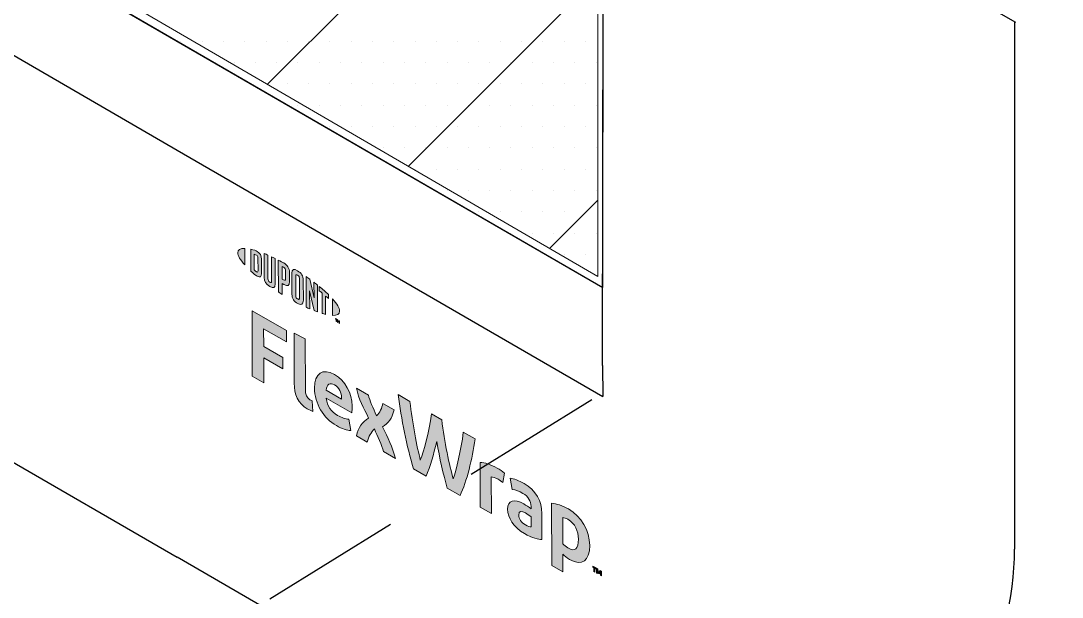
# Model space of a CAD drawing. Extents: x -1392 to 5791, y -3809 to 1722.
# Drawn here: x 951.3 to 1017.3, y 1104.2 to 1140.7 of the extents above; entities that cross this region are included whole.
import ezdxf

# ---------------------------------------------------------------- set-up
doc = ezdxf.new("R2010")
doc.units = 0
doc.header["$MEASUREMENT"] = 0
doc.linetypes.add('AI-Linetype-29', pattern=[15, 9, -6])
for name, color, linetype, lineweight in [('.ATI-HATCH', 7, 'Continuous', 0), ('G-ANNO-TTLB', 7, 'Continuous', 0), ('Layer 12', 7, 'Continuous', 0), ('TYVEK', 7, 'Continuous', 0)]:
    doc.layers.add(name, color=color, linetype=linetype, lineweight=lineweight)

# ---------------------------------------------------------------- blocks, each defined once
blk = doc.blocks.new('Block_88')
at = {"layer": '.ATI-HATCH'}
blk.add_open_spline([(917.26, 1164.814), (917.26, 1164.814), (988.202, 1123.775), (988.202, 1123.775), (988.202, 1123.775), (988.231, 1143.446), (988.231, 1143.446), (988.231, 1143.446), (951.293, 1164.814), (951.293, 1164.814), (951.293, 1164.814), (917.26, 1164.814), (917.26, 1164.814)], degree=3, knots=[0, 0, 0, 0, 1, 1, 1, 2, 2, 2, 3, 3, 3, 4, 4, 4, 4], dxfattribs=at)
at = {"layer": '.ATI-HATCH', "color": 8, "lineweight": 0, "true_color": 0x808080}
for points in [[(961.455, 1139.365), (961.455, 1139.365), (961.455, 1139.365), (961.455, 1139.365)], [(962.805, 1139.365), (962.805, 1139.365), (962.805, 1139.365), (962.805, 1139.365)], [(964.155, 1139.365), (964.155, 1139.365), (964.155, 1139.365), (964.155, 1139.365)], [(965.505, 1139.365), (965.505, 1139.365), (965.505, 1139.365), (965.505, 1139.365)], [(966.855, 1139.365), (966.855, 1139.365), (966.855, 1139.365), (966.855, 1139.365)], [(968.205, 1139.365), (968.205, 1139.365), (968.205, 1139.365), (968.205, 1139.365)], [(969.555, 1139.365), (969.555, 1139.365), (969.555, 1139.365), (969.555, 1139.365)], [(970.905, 1139.365), (970.905, 1139.365), (970.905, 1139.365), (970.905, 1139.365)], [(972.255, 1139.365), (972.255, 1139.365), (972.255, 1139.365), (972.255, 1139.365)], [(973.605, 1139.365), (973.605, 1139.365), (973.605, 1139.365), (973.605, 1139.365)], [(974.955, 1139.365), (974.955, 1139.365), (974.955, 1139.365), (974.955, 1139.365)], [(976.305, 1139.365), (976.305, 1139.365), (976.305, 1139.365), (976.305, 1139.365)], [(977.655, 1139.365), (977.655, 1139.365), (977.655, 1139.365), (977.655, 1139.365)], [(979.005, 1139.365), (979.005, 1139.365), (979.005, 1139.365), (979.005, 1139.365)], [(980.355, 1139.365), (980.355, 1139.365), (980.355, 1139.365), (980.355, 1139.365)], [(981.705, 1139.365), (981.705, 1139.365), (981.705, 1139.365), (981.705, 1139.365)], [(983.055, 1139.365), (983.055, 1139.365), (983.055, 1139.365), (983.055, 1139.365)], [(984.405, 1139.365), (984.405, 1139.365), (984.405, 1139.365), (984.405, 1139.365)], [(985.755, 1139.365), (985.755, 1139.365), (985.755, 1139.365), (985.755, 1139.365)], [(987.105, 1139.365), (987.105, 1139.365), (987.105, 1139.365), (987.105, 1139.365)], [(964.83, 1138.015), (964.83, 1138.015), (964.83, 1138.015), (964.83, 1138.015)], [(966.18, 1138.015), (966.18, 1138.015), (966.18, 1138.015), (966.18, 1138.015)], [(967.53, 1138.015), (967.53, 1138.015), (967.53, 1138.015), (967.53, 1138.015)], [(968.88, 1138.015), (968.88, 1138.015), (968.88, 1138.015), (968.88, 1138.015)], [(970.23, 1138.015), (970.23, 1138.015), (970.23, 1138.015), (970.23, 1138.015)], [(971.58, 1138.015), (971.58, 1138.015), (971.58, 1138.015), (971.58, 1138.015)], [(972.93, 1138.015), (972.93, 1138.015), (972.93, 1138.015), (972.93, 1138.015)], [(974.28, 1138.015), (974.28, 1138.015), (974.28, 1138.015), (974.28, 1138.015)], [(975.63, 1138.015), (975.63, 1138.015), (975.63, 1138.015), (975.63, 1138.015)], [(976.98, 1138.015), (976.98, 1138.015), (976.98, 1138.015), (976.98, 1138.015)], [(978.33, 1138.015), (978.33, 1138.015), (978.33, 1138.015), (978.33, 1138.015)], [(979.68, 1138.015), (979.68, 1138.015), (979.68, 1138.015), (979.68, 1138.015)], [(981.03, 1138.015), (981.03, 1138.015), (981.03, 1138.015), (981.03, 1138.015)], [(982.38, 1138.015), (982.38, 1138.015), (982.38, 1138.015), (982.38, 1138.015)], [(983.73, 1138.015), (983.73, 1138.015), (983.73, 1138.015), (983.73, 1138.015)], [(985.08, 1138.015), (985.08, 1138.015), (985.08, 1138.015), (985.08, 1138.015)], [(986.43, 1138.015), (986.43, 1138.015), (986.43, 1138.015), (986.43, 1138.015)], [(987.78, 1138.015), (987.78, 1138.015), (987.78, 1138.015), (987.78, 1138.015)], [(966.855, 1136.665), (966.855, 1136.665), (966.855, 1136.665), (966.855, 1136.665)], [(968.205, 1136.665), (968.205, 1136.665), (968.205, 1136.665), (968.205, 1136.665)], [(969.555, 1136.665), (969.555, 1136.665), (969.555, 1136.665), (969.555, 1136.665)], [(970.905, 1136.665), (970.905, 1136.665), (970.905, 1136.665), (970.905, 1136.665)], [(972.255, 1136.665), (972.255, 1136.665), (972.255, 1136.665), (972.255, 1136.665)], [(973.605, 1136.665), (973.605, 1136.665), (973.605, 1136.665), (973.605, 1136.665)], [(974.955, 1136.665), (974.955, 1136.665), (974.955, 1136.665), (974.955, 1136.665)], [(976.305, 1136.665), (976.305, 1136.665), (976.305, 1136.665), (976.305, 1136.665)], [(977.655, 1136.665), (977.655, 1136.665), (977.655, 1136.665), (977.655, 1136.665)], [(979.005, 1136.665), (979.005, 1136.665), (979.005, 1136.665), (979.005, 1136.665)], [(980.355, 1136.665), (980.355, 1136.665), (980.355, 1136.665), (980.355, 1136.665)], [(981.705, 1136.665), (981.705, 1136.665), (981.705, 1136.665), (981.705, 1136.665)], [(983.055, 1136.665), (983.055, 1136.665), (983.055, 1136.665), (983.055, 1136.665)], [(984.405, 1136.665), (984.405, 1136.665), (984.405, 1136.665), (984.405, 1136.665)], [(985.755, 1136.665), (985.755, 1136.665), (985.755, 1136.665), (985.755, 1136.665)], [(987.105, 1136.665), (987.105, 1136.665), (987.105, 1136.665), (987.105, 1136.665)], [(968.88, 1135.315), (968.88, 1135.315), (968.88, 1135.315), (968.88, 1135.315)], [(970.23, 1135.315), (970.23, 1135.315), (970.23, 1135.315), (970.23, 1135.315)], [(971.58, 1135.315), (971.58, 1135.315), (971.58, 1135.315), (971.58, 1135.315)], [(972.93, 1135.315), (972.93, 1135.315), (972.93, 1135.315), (972.93, 1135.315)], [(974.28, 1135.315), (974.28, 1135.315), (974.28, 1135.315), (974.28, 1135.315)], [(975.63, 1135.315), (975.63, 1135.315), (975.63, 1135.315), (975.63, 1135.315)], [(976.98, 1135.315), (976.98, 1135.315), (976.98, 1135.315), (976.98, 1135.315)], [(978.33, 1135.315), (978.33, 1135.315), (978.33, 1135.315), (978.33, 1135.315)], [(979.68, 1135.315), (979.68, 1135.315), (979.68, 1135.315), (979.68, 1135.315)], [(981.03, 1135.315), (981.03, 1135.315), (981.03, 1135.315), (981.03, 1135.315)], [(982.38, 1135.315), (982.38, 1135.315), (982.38, 1135.315), (982.38, 1135.315)], [(983.73, 1135.315), (983.73, 1135.315), (983.73, 1135.315), (983.73, 1135.315)], [(985.08, 1135.315), (985.08, 1135.315), (985.08, 1135.315), (985.08, 1135.315)], [(986.43, 1135.315), (986.43, 1135.315), (986.43, 1135.315), (986.43, 1135.315)], [(987.78, 1135.315), (987.78, 1135.315), (987.78, 1135.315), (987.78, 1135.315)], [(970.905, 1133.965), (970.905, 1133.965), (970.905, 1133.965), (970.905, 1133.965)], [(972.255, 1133.965), (972.255, 1133.965), (972.255, 1133.965), (972.255, 1133.965)], [(973.605, 1133.965), (973.605, 1133.965), (973.605, 1133.965), (973.605, 1133.965)], [(974.955, 1133.965), (974.955, 1133.965), (974.955, 1133.965), (974.955, 1133.965)], [(976.305, 1133.965), (976.305, 1133.965), (976.305, 1133.965), (976.305, 1133.965)], [(977.655, 1133.965), (977.655, 1133.965), (977.655, 1133.965), (977.655, 1133.965)], [(979.005, 1133.965), (979.005, 1133.965), (979.005, 1133.965), (979.005, 1133.965)], [(980.355, 1133.965), (980.355, 1133.965), (980.355, 1133.965), (980.355, 1133.965)], [(981.705, 1133.965), (981.705, 1133.965), (981.705, 1133.965), (981.705, 1133.965)], [(983.055, 1133.965), (983.055, 1133.965), (983.055, 1133.965), (983.055, 1133.965)], [(984.405, 1133.965), (984.405, 1133.965), (984.405, 1133.965), (984.405, 1133.965)], [(985.755, 1133.965), (985.755, 1133.965), (985.755, 1133.965), (985.755, 1133.965)], [(987.105, 1133.965), (987.105, 1133.965), (987.105, 1133.965), (987.105, 1133.965)], [(972.93, 1132.615), (972.93, 1132.615), (972.93, 1132.615), (972.93, 1132.615)], [(974.28, 1132.615), (974.28, 1132.615), (974.28, 1132.615), (974.28, 1132.615)], [(975.63, 1132.615), (975.63, 1132.615), (975.63, 1132.615), (975.63, 1132.615)], [(976.98, 1132.615), (976.98, 1132.615), (976.98, 1132.615), (976.98, 1132.615)], [(978.33, 1132.615), (978.33, 1132.615), (978.33, 1132.615), (978.33, 1132.615)], [(979.68, 1132.615), (979.68, 1132.615), (979.68, 1132.615), (979.68, 1132.615)], [(981.03, 1132.615), (981.03, 1132.615), (981.03, 1132.615), (981.03, 1132.615)], [(982.38, 1132.615), (982.38, 1132.615), (982.38, 1132.615), (982.38, 1132.615)], [(983.73, 1132.615), (983.73, 1132.615), (983.73, 1132.615), (983.73, 1132.615)], [(985.08, 1132.615), (985.08, 1132.615), (985.08, 1132.615), (985.08, 1132.615)], [(986.43, 1132.615), (986.43, 1132.615), (986.43, 1132.615), (986.43, 1132.615)], [(987.78, 1132.615), (987.78, 1132.615), (987.78, 1132.615), (987.78, 1132.615)], [(976.305, 1131.265), (976.305, 1131.265), (976.305, 1131.265), (976.305, 1131.265)], [(977.655, 1131.265), (977.655, 1131.265), (977.655, 1131.265), (977.655, 1131.265)], [(979.005, 1131.265), (979.005, 1131.265), (979.005, 1131.265), (979.005, 1131.265)], [(980.355, 1131.265), (980.355, 1131.265), (980.355, 1131.265), (980.355, 1131.265)], [(981.705, 1131.265), (981.705, 1131.265), (981.705, 1131.265), (981.705, 1131.265)], [(983.055, 1131.265), (983.055, 1131.265), (983.055, 1131.265), (983.055, 1131.265)], [(984.405, 1131.265), (984.405, 1131.265), (984.405, 1131.265), (984.405, 1131.265)], [(985.755, 1131.265), (985.755, 1131.265), (985.755, 1131.265), (985.755, 1131.265)], [(987.105, 1131.265), (987.105, 1131.265), (987.105, 1131.265), (987.105, 1131.265)], [(978.33, 1129.915), (978.33, 1129.915), (978.33, 1129.915), (978.33, 1129.915)], [(979.68, 1129.915), (979.68, 1129.915), (979.68, 1129.915), (979.68, 1129.915)], [(981.03, 1129.915), (981.03, 1129.915), (981.03, 1129.915), (981.03, 1129.915)], [(982.38, 1129.915), (982.38, 1129.915), (982.38, 1129.915), (982.38, 1129.915)], [(983.73, 1129.915), (983.73, 1129.915), (983.73, 1129.915), (983.73, 1129.915)], [(985.08, 1129.915), (985.08, 1129.915), (985.08, 1129.915), (985.08, 1129.915)], [(986.43, 1129.915), (986.43, 1129.915), (986.43, 1129.915), (986.43, 1129.915)], [(987.78, 1129.915), (987.78, 1129.915), (987.78, 1129.915), (987.78, 1129.915)], [(980.355, 1128.565), (980.355, 1128.565), (980.355, 1128.565), (980.355, 1128.565)], [(981.705, 1128.565), (981.705, 1128.565), (981.705, 1128.565), (981.705, 1128.565)], [(983.055, 1128.565), (983.055, 1128.565), (983.055, 1128.565), (983.055, 1128.565)], [(984.405, 1128.565), (984.405, 1128.565), (984.405, 1128.565), (984.405, 1128.565)], [(985.755, 1128.565), (985.755, 1128.565), (985.755, 1128.565), (985.755, 1128.565)], [(987.105, 1128.565), (987.105, 1128.565), (987.105, 1128.565), (987.105, 1128.565)], [(982.38, 1127.215), (982.38, 1127.215), (982.38, 1127.215), (982.38, 1127.215)], [(983.73, 1127.215), (983.73, 1127.215), (983.73, 1127.215), (983.73, 1127.215)], [(985.08, 1127.215), (985.08, 1127.215), (985.08, 1127.215), (985.08, 1127.215)], [(986.43, 1127.215), (986.43, 1127.215), (986.43, 1127.215), (986.43, 1127.215)], [(987.78, 1127.215), (987.78, 1127.215), (987.78, 1127.215), (987.78, 1127.215)], [(985.755, 1125.865), (985.755, 1125.865), (985.755, 1125.865), (985.755, 1125.865)], [(987.105, 1125.865), (987.105, 1125.865), (987.105, 1125.865), (987.105, 1125.865)], [(987.78, 1124.515), (987.78, 1124.515), (987.78, 1124.515), (987.78, 1124.515)]]:
    blk.add_open_spline(points, degree=3, dxfattribs=at)
blk = doc.blocks.new('Block_374')
at = {"layer": 'TYVEK', "true_color": 0x003b71, "transparency": 33554687}
h = blk.add_hatch(color=156, dxfattribs=at)
h.dxf.hatch_style = 2
edge = h.paths.add_edge_path()
edge.add_spline(control_points=[(965.98, 1118.156), (965.98, 1118.156), (965.969, 1122.297), (965.969, 1122.297), (965.969, 1122.297), (968.155, 1121.042), (968.155, 1121.042), (968.155, 1121.042), (968.157, 1120.321), (968.157, 1120.321), (968.157, 1120.321), (966.705, 1121.154), (966.705, 1121.154), (966.705, 1121.154), (966.708, 1120.03), (966.708, 1120.03), (966.708, 1120.03), (967.929, 1119.329), (967.929, 1119.329), (967.929, 1119.329), (967.93, 1118.607), (967.93, 1118.607), (967.93, 1118.607), (966.709, 1119.308), (966.709, 1119.308), (966.709, 1119.308), (966.713, 1117.735), (966.713, 1117.735), (966.713, 1117.735), (965.98, 1118.156), (965.98, 1118.156)], knot_values=[0, 0, 0, 0, 1, 1, 1, 2, 2, 2, 3, 3, 3, 4, 4, 4, 5, 5, 5, 6, 6, 6, 7, 7, 7, 8, 8, 8, 9, 9, 9, 10, 10, 10, 10], degree=3, periodic=0)
h = blk.add_hatch(color=156, dxfattribs=at)
h.dxf.hatch_style = 2
edge = h.paths.add_edge_path()
edge.add_spline(control_points=[(969.353, 1117.312), (969.353, 1116.993), (969.426, 1116.78), (969.631, 1116.662), (969.682, 1116.633), (969.733, 1116.609), (969.78, 1116.595), (969.78, 1116.595), (969.832, 1115.921), (969.832, 1115.921), (969.735, 1115.953), (969.576, 1116.02), (969.473, 1116.079), (968.883, 1116.418), (968.646, 1116.997), (968.645, 1117.707), (968.645, 1117.707), (968.637, 1120.866), (968.637, 1120.866), (968.637, 1120.866), (969.345, 1120.507), (969.345, 1120.507), (969.345, 1120.507), (969.353, 1117.312), (969.353, 1117.312)], knot_values=[0, 0, 0, 0, 1, 1, 1, 2, 2, 2, 3, 3, 3, 4, 4, 4, 5, 5, 5, 6, 6, 6, 7, 7, 7, 8, 8, 8, 8], degree=3, periodic=0)
h = blk.add_hatch(color=156, dxfattribs=at)
h.dxf.hatch_style = 2
edge = h.paths.add_edge_path()
edge.add_spline(control_points=[(970.664, 1117.262), (970.664, 1117.262), (971.639, 1116.703), (971.639, 1116.703), (971.639, 1116.703), (971.639, 1116.774), (971.639, 1116.774), (971.638, 1117.105), (971.483, 1117.436), (971.201, 1117.598), (970.904, 1117.769), (970.709, 1117.638), (970.664, 1117.262)], knot_values=[0, 0, 0, 0, 1, 1, 1, 2, 2, 2, 3, 3, 3, 4, 4, 4, 4], degree=3, periodic=0)
edge = h.paths.add_edge_path()
edge.add_spline(control_points=[(972.223, 1114.702), (971.997, 1114.713), (971.664, 1114.822), (971.325, 1115.016), (970.499, 1115.49), (969.934, 1116.418), (969.931, 1117.4), (969.929, 1118.34), (970.445, 1118.682), (971.2, 1118.249), (971.872, 1117.863), (972.314, 1117.059), (972.316, 1116.267), (972.317, 1116.089), (972.307, 1115.941), (972.297, 1115.829), (972.297, 1115.829), (970.676, 1116.76), (970.676, 1116.76), (970.743, 1116.248), (970.985, 1115.897), (971.396, 1115.661), (971.647, 1115.517), (971.888, 1115.443), (972.108, 1115.423), (972.108, 1115.423), (972.223, 1114.702), (972.223, 1114.702)], knot_values=[0, 0, 0, 0, 1, 1, 1, 2, 2, 2, 3, 3, 3, 4, 4, 4, 5, 5, 5, 6, 6, 6, 7, 7, 7, 8, 8, 8, 9, 9, 9, 9], degree=3, periodic=0)
h = blk.add_hatch(color=156, dxfattribs=at)
h.dxf.hatch_style = 2
edge = h.paths.add_edge_path()
edge.add_spline(control_points=[(973.363, 1115.5), (973.018, 1116.135), (972.745, 1116.7), (972.585, 1117.382), (972.585, 1117.382), (973.349, 1116.944), (973.349, 1116.944), (973.417, 1116.639), (973.643, 1116.107), (973.87, 1115.641), (974.059, 1115.857), (974.222, 1116.112), (974.257, 1116.422), (974.257, 1116.422), (974.976, 1116.01), (974.976, 1116.01), (974.844, 1115.471), (974.619, 1115.169), (974.235, 1114.935), (974.606, 1114.243), (974.858, 1113.685), (975.07, 1112.937), (975.07, 1112.937), (974.306, 1113.376), (974.306, 1113.376), (974.197, 1113.769), (973.94, 1114.36), (973.723, 1114.809), (973.529, 1114.596), (973.345, 1114.347), (973.275, 1113.968), (973.275, 1113.968), (972.587, 1114.363), (972.587, 1114.363), (972.714, 1114.904), (972.954, 1115.239), (973.363, 1115.5)], knot_values=[0, 0, 0, 0, 1, 1, 1, 2, 2, 2, 3, 3, 3, 4, 4, 4, 5, 5, 5, 6, 6, 6, 7, 7, 7, 8, 8, 8, 9, 9, 9, 10, 10, 10, 11, 11, 11, 12, 12, 12, 12], degree=3, periodic=0)
h = blk.add_hatch(color=156, dxfattribs=at)
h.dxf.hatch_style = 2
edge = h.paths.add_edge_path()
edge.add_spline(control_points=[(979.364, 1114.607), (979.364, 1114.607), (980.113, 1114.177), (980.113, 1114.177), (979.922, 1112.91), (979.587, 1111.478), (979.154, 1110.593), (979.154, 1110.593), (978.348, 1111.055), (978.348, 1111.055), (978.095, 1111.939), (977.867, 1112.938), (977.675, 1114.017), (977.483, 1113.159), (977.264, 1112.416), (977.009, 1111.824), (977.009, 1111.824), (976.204, 1112.286), (976.204, 1112.286), (975.791, 1113.658), (975.423, 1115.493), (975.229, 1116.981), (975.229, 1116.981), (975.973, 1116.554), (975.973, 1116.554), (976.135, 1115.214), (976.426, 1113.647), (976.638, 1112.834), (976.857, 1113.4), (977.197, 1114.563), (977.343, 1115.767), (977.343, 1115.767), (978, 1115.39), (978, 1115.39), (978.157, 1114.012), (978.494, 1112.46), (978.721, 1111.639), (978.925, 1112.213), (979.213, 1113.447), (979.364, 1114.607)], knot_values=[0, 0, 0, 0, 1, 1, 1, 2, 2, 2, 3, 3, 3, 4, 4, 4, 5, 5, 5, 6, 6, 6, 7, 7, 7, 8, 8, 8, 9, 9, 9, 10, 10, 10, 11, 11, 11, 12, 12, 12, 13, 13, 13, 13], degree=3, periodic=0)
h = blk.add_hatch(color=156, dxfattribs=at)
h.dxf.hatch_style = 2
edge = h.paths.add_edge_path()
edge.add_spline(control_points=[(981.506, 1112.332), (981.691, 1112.226), (981.865, 1112.102), (981.968, 1112.013), (981.968, 1112.013), (981.867, 1111.404), (981.867, 1111.404), (981.78, 1111.489), (981.672, 1111.563), (981.564, 1111.625), (981.374, 1111.734), (981.246, 1111.766), (981.139, 1111.769), (981.139, 1111.769), (981.144, 1109.45), (981.144, 1109.45), (981.144, 1109.45), (980.436, 1109.856), (980.436, 1109.856), (980.436, 1109.856), (980.429, 1112.69), (980.429, 1112.69), (980.706, 1112.691), (981.137, 1112.544), (981.506, 1112.332)], knot_values=[0, 0, 0, 0, 1, 1, 1, 2, 2, 2, 3, 3, 3, 4, 4, 4, 5, 5, 5, 6, 6, 6, 7, 7, 7, 8, 8, 8, 8], degree=3, periodic=0)
h = blk.add_hatch(color=156, dxfattribs=at)
h.dxf.hatch_style = 2
edge = h.paths.add_edge_path()
edge.add_spline(control_points=[(983.662, 1108.601), (983.662, 1108.601), (983.66, 1109.234), (983.66, 1109.234), (983.542, 1109.331), (983.419, 1109.42), (983.296, 1109.491), (983.06, 1109.626), (982.876, 1109.626), (982.876, 1109.348), (982.877, 1109.099), (983.031, 1108.881), (983.303, 1108.725), (983.457, 1108.636), (983.585, 1108.598), (983.662, 1108.601)], knot_values=[0, 0, 0, 0, 1, 1, 1, 2, 2, 2, 3, 3, 3, 4, 4, 4, 5, 5, 5, 5], degree=3, periodic=0)
edge = h.paths.add_edge_path()
edge.add_spline(control_points=[(983.233, 1108.18), (982.53, 1108.584), (982.175, 1109.183), (982.173, 1109.716), (982.172, 1110.301), (982.587, 1110.406), (983.202, 1110.058), (983.346, 1109.976), (983.531, 1109.846), (983.659, 1109.749), (983.659, 1109.749), (983.659, 1109.891), (983.659, 1109.891), (983.658, 1110.252), (983.478, 1110.526), (983.134, 1110.724), (982.908, 1110.853), (982.667, 1110.95), (982.457, 1110.97), (982.457, 1110.97), (982.327, 1111.683), (982.327, 1111.683), (982.548, 1111.663), (982.902, 1111.531), (983.215, 1111.351), (983.969, 1110.918), (984.344, 1110.242), (984.346, 1109.443), (984.346, 1109.443), (984.35, 1107.798), (984.35, 1107.798), (984.14, 1107.795), (983.746, 1107.886), (983.233, 1108.18)], knot_values=[0, 0, 0, 0, 1, 1, 1, 2, 2, 2, 3, 3, 3, 4, 4, 4, 5, 5, 5, 6, 6, 6, 7, 7, 7, 8, 8, 8, 9, 9, 9, 10, 10, 10, 11, 11, 11, 11], degree=3, periodic=0)
h = blk.add_hatch(color=156, dxfattribs=at)
h.dxf.hatch_style = 2
edge = h.paths.add_edge_path()
edge.add_spline(control_points=[(985.996, 1107.267), (986.448, 1107.008), (986.657, 1107.207), (986.656, 1107.816), (986.654, 1108.348), (986.459, 1108.815), (985.992, 1109.083), (985.863, 1109.157), (985.771, 1109.18), (985.663, 1109.195), (985.663, 1109.195), (985.668, 1107.538), (985.668, 1107.538), (985.765, 1107.435), (985.847, 1107.352), (985.996, 1107.267)], knot_values=[0, 0, 0, 0, 1, 1, 1, 2, 2, 2, 3, 3, 3, 4, 4, 4, 5, 5, 5, 5], degree=3, periodic=0)
edge = h.paths.add_edge_path()
edge.add_spline(control_points=[(986.1, 1106.546), (985.921, 1106.649), (985.798, 1106.743), (985.669, 1106.87), (985.669, 1106.87), (985.672, 1105.746), (985.672, 1105.746), (985.672, 1105.746), (984.969, 1106.149), (984.969, 1106.149), (984.969, 1106.149), (984.959, 1110.095), (984.959, 1110.095), (985.251, 1110.081), (985.662, 1109.946), (986.026, 1109.737), (986.867, 1109.254), (987.371, 1108.374), (987.374, 1107.427), (987.376, 1106.457), (986.901, 1106.086), (986.1, 1106.546)], knot_values=[0, 0, 0, 0, 1, 1, 1, 2, 2, 2, 3, 3, 3, 4, 4, 4, 5, 5, 5, 6, 6, 6, 7, 7, 7, 7], degree=3, periodic=0)
h = blk.add_hatch(color=156, dxfattribs=at)
h.dxf.hatch_style = 2
edge = h.paths.add_edge_path()
edge.add_spline(control_points=[(987.882, 1105.941), (987.908, 1105.853), (987.933, 1105.787), (987.964, 1105.716), (987.994, 1105.752), (988.015, 1105.792), (988.041, 1105.849), (988.041, 1105.849), (988.115, 1105.807), (988.115, 1105.807), (988.115, 1105.807), (988.115, 1105.501), (988.115, 1105.501), (988.115, 1105.501), (988.051, 1105.538), (988.051, 1105.538), (988.051, 1105.538), (988.051, 1105.679), (988.051, 1105.679), (988.051, 1105.679), (988.054, 1105.725), (988.054, 1105.725), (988.033, 1105.691), (988.009, 1105.657), (987.987, 1105.63), (987.987, 1105.63), (987.938, 1105.659), (987.938, 1105.659), (987.916, 1105.711), (987.891, 1105.774), (987.869, 1105.833), (987.869, 1105.833), (987.873, 1105.781), (987.873, 1105.781), (987.873, 1105.781), (987.873, 1105.64), (987.873, 1105.64), (987.873, 1105.64), (987.809, 1105.677), (987.809, 1105.677), (987.809, 1105.677), (987.808, 1105.983), (987.808, 1105.983), (987.808, 1105.983), (987.882, 1105.941), (987.882, 1105.941)], knot_values=[0, 0, 0, 0, 1, 1, 1, 2, 2, 2, 3, 3, 3, 4, 4, 4, 5, 5, 5, 6, 6, 6, 7, 7, 7, 8, 8, 8, 9, 9, 9, 10, 10, 10, 11, 11, 11, 12, 12, 12, 13, 13, 13, 14, 14, 14, 15, 15, 15, 15], degree=3, periodic=0)
edge = h.paths.add_edge_path()
edge.add_spline(control_points=[(987.636, 1106.014), (987.636, 1106.014), (987.564, 1106.055), (987.564, 1106.055), (987.564, 1106.055), (987.564, 1106.123), (987.564, 1106.123), (987.564, 1106.123), (987.779, 1106), (987.779, 1106), (987.779, 1106), (987.779, 1105.932), (987.779, 1105.932), (987.779, 1105.932), (987.707, 1105.973), (987.707, 1105.973), (987.707, 1105.973), (987.708, 1105.735), (987.708, 1105.735), (987.708, 1105.735), (987.636, 1105.776), (987.636, 1105.776), (987.636, 1105.776), (987.636, 1106.014), (987.636, 1106.014)], knot_values=[0, 0, 0, 0, 1, 1, 1, 2, 2, 2, 3, 3, 3, 4, 4, 4, 5, 5, 5, 6, 6, 6, 7, 7, 7, 8, 8, 8, 8], degree=3, periodic=0)
at = {"layer": 'TYVEK'}
for points, knots in [([(965.98, 1118.156), (965.98, 1118.156), (965.969, 1122.297), (965.969, 1122.297), (965.969, 1122.297), (968.155, 1121.042), (968.155, 1121.042), (968.155, 1121.042), (968.157, 1120.321), (968.157, 1120.321), (968.157, 1120.321), (966.705, 1121.154), (966.705, 1121.154), (966.705, 1121.154), (966.708, 1120.03), (966.708, 1120.03), (966.708, 1120.03), (967.929, 1119.329), (967.929, 1119.329), (967.929, 1119.329), (967.93, 1118.607), (967.93, 1118.607), (967.93, 1118.607), (966.709, 1119.308), (966.709, 1119.308), (966.709, 1119.308), (966.713, 1117.735), (966.713, 1117.735), (966.713, 1117.735), (965.98, 1118.156), (965.98, 1118.156)], [0, 0, 0, 0, 1, 1, 1, 2, 2, 2, 3, 3, 3, 4, 4, 4, 5, 5, 5, 6, 6, 6, 7, 7, 7, 8, 8, 8, 9, 9, 9, 10, 10, 10, 10]), ([(969.353, 1117.312), (969.353, 1116.993), (969.426, 1116.78), (969.631, 1116.662), (969.682, 1116.633), (969.733, 1116.609), (969.78, 1116.595), (969.78, 1116.595), (969.832, 1115.921), (969.832, 1115.921), (969.735, 1115.953), (969.576, 1116.02), (969.473, 1116.079), (968.883, 1116.418), (968.646, 1116.997), (968.645, 1117.707), (968.645, 1117.707), (968.637, 1120.866), (968.637, 1120.866), (968.637, 1120.866), (969.345, 1120.507), (969.345, 1120.507), (969.345, 1120.507), (969.353, 1117.312), (969.353, 1117.312)], [0, 0, 0, 0, 1, 1, 1, 2, 2, 2, 3, 3, 3, 4, 4, 4, 5, 5, 5, 6, 6, 6, 7, 7, 7, 8, 8, 8, 8]), ([(972.223, 1114.702), (971.997, 1114.713), (971.664, 1114.822), (971.325, 1115.016), (970.499, 1115.49), (969.934, 1116.418), (969.931, 1117.4), (969.929, 1118.34), (970.445, 1118.682), (971.2, 1118.249), (971.872, 1117.863), (972.314, 1117.059), (972.316, 1116.267), (972.317, 1116.089), (972.307, 1115.941), (972.297, 1115.829), (972.297, 1115.829), (970.676, 1116.76), (970.676, 1116.76), (970.743, 1116.248), (970.985, 1115.897), (971.396, 1115.661), (971.647, 1115.517), (971.888, 1115.443), (972.108, 1115.423), (972.108, 1115.423), (972.223, 1114.702), (972.223, 1114.702)], [0, 0, 0, 0, 1, 1, 1, 2, 2, 2, 3, 3, 3, 4, 4, 4, 5, 5, 5, 6, 6, 6, 7, 7, 7, 8, 8, 8, 9, 9, 9, 9]), ([(970.664, 1117.262), (970.664, 1117.262), (971.639, 1116.703), (971.639, 1116.703), (971.639, 1116.703), (971.639, 1116.774), (971.639, 1116.774), (971.638, 1117.105), (971.483, 1117.436), (971.201, 1117.598), (970.904, 1117.769), (970.709, 1117.638), (970.664, 1117.262)], [0, 0, 0, 0, 1, 1, 1, 2, 2, 2, 3, 3, 3, 4, 4, 4, 4]), ([(973.363, 1115.5), (973.018, 1116.135), (972.745, 1116.7), (972.585, 1117.382), (972.585, 1117.382), (973.349, 1116.944), (973.349, 1116.944), (973.417, 1116.639), (973.643, 1116.107), (973.87, 1115.641), (974.059, 1115.857), (974.222, 1116.112), (974.257, 1116.422), (974.257, 1116.422), (974.976, 1116.01), (974.976, 1116.01), (974.844, 1115.471), (974.619, 1115.169), (974.235, 1114.935), (974.606, 1114.243), (974.858, 1113.685), (975.07, 1112.937), (975.07, 1112.937), (974.306, 1113.376), (974.306, 1113.376), (974.197, 1113.769), (973.94, 1114.36), (973.723, 1114.809), (973.529, 1114.596), (973.345, 1114.347), (973.275, 1113.968), (973.275, 1113.968), (972.587, 1114.363), (972.587, 1114.363), (972.714, 1114.904), (972.954, 1115.239), (973.363, 1115.5)], [0, 0, 0, 0, 1, 1, 1, 2, 2, 2, 3, 3, 3, 4, 4, 4, 5, 5, 5, 6, 6, 6, 7, 7, 7, 8, 8, 8, 9, 9, 9, 10, 10, 10, 11, 11, 11, 12, 12, 12, 12]), ([(979.364, 1114.607), (979.364, 1114.607), (980.113, 1114.177), (980.113, 1114.177), (979.922, 1112.91), (979.587, 1111.478), (979.154, 1110.593), (979.154, 1110.593), (978.348, 1111.055), (978.348, 1111.055), (978.095, 1111.939), (977.867, 1112.938), (977.675, 1114.017), (977.483, 1113.159), (977.264, 1112.416), (977.009, 1111.824), (977.009, 1111.824), (976.204, 1112.286), (976.204, 1112.286), (975.791, 1113.658), (975.423, 1115.493), (975.229, 1116.981), (975.229, 1116.981), (975.973, 1116.554), (975.973, 1116.554), (976.135, 1115.214), (976.426, 1113.647), (976.638, 1112.834), (976.857, 1113.4), (977.197, 1114.563), (977.343, 1115.767), (977.343, 1115.767), (978, 1115.39), (978, 1115.39), (978.157, 1114.012), (978.494, 1112.46), (978.721, 1111.639), (978.925, 1112.213), (979.213, 1113.447), (979.364, 1114.607)], [0, 0, 0, 0, 1, 1, 1, 2, 2, 2, 3, 3, 3, 4, 4, 4, 5, 5, 5, 6, 6, 6, 7, 7, 7, 8, 8, 8, 9, 9, 9, 10, 10, 10, 11, 11, 11, 12, 12, 12, 13, 13, 13, 13]), ([(981.506, 1112.332), (981.691, 1112.226), (981.865, 1112.102), (981.968, 1112.013), (981.968, 1112.013), (981.867, 1111.404), (981.867, 1111.404), (981.78, 1111.489), (981.672, 1111.563), (981.564, 1111.625), (981.374, 1111.734), (981.246, 1111.766), (981.139, 1111.769), (981.139, 1111.769), (981.144, 1109.45), (981.144, 1109.45), (981.144, 1109.45), (980.436, 1109.856), (980.436, 1109.856), (980.436, 1109.856), (980.429, 1112.69), (980.429, 1112.69), (980.706, 1112.691), (981.137, 1112.544), (981.506, 1112.332)], [0, 0, 0, 0, 1, 1, 1, 2, 2, 2, 3, 3, 3, 4, 4, 4, 5, 5, 5, 6, 6, 6, 7, 7, 7, 8, 8, 8, 8]), ([(983.233, 1108.18), (982.53, 1108.584), (982.175, 1109.183), (982.173, 1109.716), (982.172, 1110.301), (982.587, 1110.406), (983.202, 1110.058), (983.346, 1109.976), (983.531, 1109.846), (983.659, 1109.749), (983.659, 1109.749), (983.659, 1109.891), (983.659, 1109.891), (983.658, 1110.252), (983.478, 1110.526), (983.134, 1110.724), (982.908, 1110.853), (982.667, 1110.95), (982.457, 1110.97), (982.457, 1110.97), (982.327, 1111.683), (982.327, 1111.683), (982.548, 1111.663), (982.902, 1111.531), (983.215, 1111.351), (983.969, 1110.918), (984.344, 1110.242), (984.346, 1109.443), (984.346, 1109.443), (984.35, 1107.798), (984.35, 1107.798), (984.14, 1107.795), (983.746, 1107.886), (983.233, 1108.18)], [0, 0, 0, 0, 1, 1, 1, 2, 2, 2, 3, 3, 3, 4, 4, 4, 5, 5, 5, 6, 6, 6, 7, 7, 7, 8, 8, 8, 9, 9, 9, 10, 10, 10, 11, 11, 11, 11]), ([(986.1, 1106.546), (985.921, 1106.649), (985.798, 1106.743), (985.669, 1106.87), (985.669, 1106.87), (985.672, 1105.746), (985.672, 1105.746), (985.672, 1105.746), (984.969, 1106.149), (984.969, 1106.149), (984.969, 1106.149), (984.959, 1110.095), (984.959, 1110.095), (985.251, 1110.081), (985.662, 1109.946), (986.026, 1109.737), (986.867, 1109.254), (987.371, 1108.374), (987.374, 1107.427), (987.376, 1106.457), (986.901, 1106.086), (986.1, 1106.546)], [0, 0, 0, 0, 1, 1, 1, 2, 2, 2, 3, 3, 3, 4, 4, 4, 5, 5, 5, 6, 6, 6, 7, 7, 7, 7]), ([(983.662, 1108.601), (983.662, 1108.601), (983.66, 1109.234), (983.66, 1109.234), (983.542, 1109.331), (983.419, 1109.42), (983.296, 1109.491), (983.06, 1109.626), (982.876, 1109.626), (982.876, 1109.348), (982.877, 1109.099), (983.031, 1108.881), (983.303, 1108.725), (983.457, 1108.636), (983.585, 1108.598), (983.662, 1108.601)], [0, 0, 0, 0, 1, 1, 1, 2, 2, 2, 3, 3, 3, 4, 4, 4, 5, 5, 5, 5]), ([(985.996, 1107.267), (986.448, 1107.008), (986.657, 1107.207), (986.656, 1107.816), (986.654, 1108.348), (986.459, 1108.815), (985.992, 1109.083), (985.863, 1109.157), (985.771, 1109.18), (985.663, 1109.195), (985.663, 1109.195), (985.668, 1107.538), (985.668, 1107.538), (985.765, 1107.435), (985.847, 1107.352), (985.996, 1107.267)], [0, 0, 0, 0, 1, 1, 1, 2, 2, 2, 3, 3, 3, 4, 4, 4, 5, 5, 5, 5]), ([(987.636, 1106.014), (987.636, 1106.014), (987.564, 1106.055), (987.564, 1106.055), (987.564, 1106.055), (987.564, 1106.123), (987.564, 1106.123), (987.564, 1106.123), (987.779, 1106), (987.779, 1106), (987.779, 1106), (987.779, 1105.932), (987.779, 1105.932), (987.779, 1105.932), (987.707, 1105.973), (987.707, 1105.973), (987.707, 1105.973), (987.708, 1105.735), (987.708, 1105.735), (987.708, 1105.735), (987.636, 1105.776), (987.636, 1105.776), (987.636, 1105.776), (987.636, 1106.014), (987.636, 1106.014)], [0, 0, 0, 0, 1, 1, 1, 2, 2, 2, 3, 3, 3, 4, 4, 4, 5, 5, 5, 6, 6, 6, 7, 7, 7, 8, 8, 8, 8]), ([(987.882, 1105.941), (987.908, 1105.853), (987.933, 1105.787), (987.964, 1105.716), (987.994, 1105.752), (988.015, 1105.792), (988.041, 1105.849), (988.041, 1105.849), (988.115, 1105.807), (988.115, 1105.807), (988.115, 1105.807), (988.115, 1105.501), (988.115, 1105.501), (988.115, 1105.501), (988.051, 1105.538), (988.051, 1105.538), (988.051, 1105.538), (988.051, 1105.679), (988.051, 1105.679), (988.051, 1105.679), (988.054, 1105.725), (988.054, 1105.725), (988.033, 1105.691), (988.009, 1105.657), (987.987, 1105.63), (987.987, 1105.63), (987.938, 1105.659), (987.938, 1105.659), (987.916, 1105.711), (987.891, 1105.774), (987.869, 1105.833), (987.869, 1105.833), (987.873, 1105.781), (987.873, 1105.781), (987.873, 1105.781), (987.873, 1105.64), (987.873, 1105.64), (987.873, 1105.64), (987.809, 1105.677), (987.809, 1105.677), (987.809, 1105.677), (987.808, 1105.983), (987.808, 1105.983), (987.808, 1105.983), (987.882, 1105.941), (987.882, 1105.941)], [0, 0, 0, 0, 1, 1, 1, 2, 2, 2, 3, 3, 3, 4, 4, 4, 5, 5, 5, 6, 6, 6, 7, 7, 7, 8, 8, 8, 9, 9, 9, 10, 10, 10, 11, 11, 11, 12, 12, 12, 13, 13, 13, 14, 14, 14, 15, 15, 15, 15])]:
    blk.add_open_spline(points, degree=3, knots=knots, dxfattribs=at)
blk = doc.blocks.new('Block_375')
at = {"layer": 'TYVEK', "true_color": 0x003b71, "transparency": 33554687}
h = blk.add_hatch(color=156, dxfattribs=at)
h.dxf.hatch_style = 2
edge = h.paths.add_edge_path()
edge.add_spline(control_points=[(965.067, 1125.975), (965.068, 1125.785), (965.228, 1125.514), (965.508, 1125.201), (965.508, 1125.201), (965.506, 1126.24), (965.506, 1126.24), (965.227, 1126.249), (965.067, 1126.164), (965.067, 1125.975)], knot_values=[0, 0, 0, 0, 1, 1, 1, 2, 2, 2, 3, 3, 3, 3], degree=3, periodic=0)
h = blk.add_hatch(color=156, dxfattribs=at)
h.dxf.hatch_style = 2
edge = h.paths.add_edge_path()
edge.add_spline(control_points=[(966.348, 1124.815), (966.349, 1124.736), (966.307, 1124.733), (966.257, 1124.761), (966.219, 1124.784), (966.159, 1124.834), (966.11, 1124.877), (966.11, 1124.877), (966.108, 1125.871), (966.108, 1125.871), (966.157, 1125.858), (966.216, 1125.84), (966.255, 1125.818), (966.305, 1125.789), (966.346, 1125.739), (966.346, 1125.659), (966.346, 1125.659), (966.348, 1124.815), (966.348, 1124.815)], knot_values=[0, 0, 0, 0, 1, 1, 1, 2, 2, 2, 3, 3, 3, 4, 4, 4, 5, 5, 5, 6, 6, 6, 6], degree=3, periodic=0)
edge = h.paths.add_edge_path()
edge.add_spline(control_points=[(966.287, 1126.059), (966.209, 1126.104), (966.096, 1126.142), (965.892, 1126.187), (965.892, 1126.187), (965.896, 1124.809), (965.896, 1124.809), (966.075, 1124.643), (966.213, 1124.528), (966.291, 1124.483), (966.471, 1124.38), (966.572, 1124.448), (966.571, 1124.652), (966.571, 1124.652), (966.569, 1125.567), (966.569, 1125.567), (966.569, 1125.771), (966.467, 1125.956), (966.287, 1126.059)], knot_values=[0, 0, 0, 0, 1, 1, 1, 2, 2, 2, 3, 3, 3, 4, 4, 4, 5, 5, 5, 6, 6, 6, 6], degree=3, periodic=0)
h = blk.add_hatch(color=156, dxfattribs=at)
h.dxf.hatch_style = 2
edge = h.paths.add_edge_path()
edge.add_spline(control_points=[(967.199, 1124.166), (967.199, 1124.086), (967.176, 1124.049), (967.089, 1124.111), (967.004, 1124.171), (966.981, 1124.226), (966.981, 1124.32), (966.981, 1124.32), (966.978, 1125.82), (966.978, 1125.82), (966.921, 1125.845), (966.796, 1125.897), (966.742, 1125.919), (966.742, 1125.919), (966.746, 1124.402), (966.746, 1124.402), (966.746, 1124.16), (966.849, 1124.007), (967.09, 1123.837), (967.311, 1123.681), (967.446, 1123.732), (967.445, 1124.001), (967.445, 1124.001), (967.441, 1125.603), (967.441, 1125.603), (967.395, 1125.627), (967.244, 1125.699), (967.195, 1125.721), (967.195, 1125.721), (967.199, 1124.166), (967.199, 1124.166)], knot_values=[0, 0, 0, 0, 1, 1, 1, 2, 2, 2, 3, 3, 3, 4, 4, 4, 5, 5, 5, 6, 6, 6, 7, 7, 7, 8, 8, 8, 9, 9, 9, 10, 10, 10, 10], degree=3, periodic=0)
h = blk.add_hatch(color=156, dxfattribs=at)
h.dxf.hatch_style = 2
edge = h.paths.add_edge_path()
edge.add_spline(control_points=[(968.094, 1124.31), (968.094, 1124.223), (968.068, 1124.194), (967.968, 1124.251), (967.968, 1124.251), (967.881, 1124.301), (967.881, 1124.301), (967.881, 1124.301), (967.88, 1125.097), (967.88, 1125.097), (967.918, 1125.077), (967.938, 1125.066), (967.961, 1125.053), (968.07, 1124.991), (968.092, 1124.931), (968.092, 1124.842), (968.092, 1124.842), (968.094, 1124.31), (968.094, 1124.31)], knot_values=[0, 0, 0, 0, 1, 1, 1, 2, 2, 2, 3, 3, 3, 4, 4, 4, 5, 5, 5, 6, 6, 6, 6], degree=3, periodic=0)
edge = h.paths.add_edge_path()
edge.add_spline(control_points=[(967.975, 1125.326), (967.932, 1125.351), (967.776, 1125.434), (967.633, 1125.507), (967.633, 1125.507), (967.638, 1123.488), (967.638, 1123.488), (967.687, 1123.458), (967.815, 1123.376), (967.884, 1123.335), (967.884, 1123.335), (967.882, 1124.02), (967.882, 1124.02), (967.882, 1124.02), (967.978, 1123.965), (967.978, 1123.965), (968.236, 1123.818), (968.343, 1123.89), (968.342, 1124.146), (968.342, 1124.146), (968.341, 1124.741), (968.341, 1124.741), (968.34, 1124.992), (968.219, 1125.186), (967.975, 1125.326)], knot_values=[0, 0, 0, 0, 1, 1, 1, 2, 2, 2, 3, 3, 3, 4, 4, 4, 5, 5, 5, 6, 6, 6, 7, 7, 7, 8, 8, 8, 8], degree=3, periodic=0)
h = blk.add_hatch(color=156, dxfattribs=at)
h.dxf.hatch_style = 2
edge = h.paths.add_edge_path()
edge.add_spline(control_points=[(968.974, 1123.101), (968.974, 1123.021), (968.951, 1122.993), (968.864, 1123.04), (968.774, 1123.088), (968.75, 1123.147), (968.75, 1123.229), (968.75, 1123.229), (968.747, 1124.488), (968.747, 1124.488), (968.747, 1124.57), (968.771, 1124.602), (968.86, 1124.548), (968.947, 1124.495), (968.971, 1124.439), (968.971, 1124.359), (968.971, 1124.359), (968.974, 1123.101), (968.974, 1123.101)], knot_values=[0, 0, 0, 0, 1, 1, 1, 2, 2, 2, 3, 3, 3, 4, 4, 4, 5, 5, 5, 6, 6, 6, 6], degree=3, periodic=0)
edge = h.paths.add_edge_path()
edge.add_spline(control_points=[(968.86, 1124.83), (968.632, 1124.973), (968.496, 1124.935), (968.497, 1124.669), (968.497, 1124.669), (968.5, 1123.349), (968.5, 1123.349), (968.501, 1123.069), (968.624, 1122.883), (968.865, 1122.756), (969.1, 1122.633), (969.223, 1122.666), (969.222, 1122.964), (969.222, 1122.964), (969.219, 1124.224), (969.219, 1124.224), (969.218, 1124.509), (969.107, 1124.674), (968.86, 1124.83)], knot_values=[0, 0, 0, 0, 1, 1, 1, 2, 2, 2, 3, 3, 3, 4, 4, 4, 5, 5, 5, 6, 6, 6, 6], degree=3, periodic=0)
h = blk.add_hatch(color=156, dxfattribs=at)
h.dxf.hatch_style = 2
edge = h.paths.add_edge_path()
edge.add_spline(control_points=[(969.903, 1123.108), (969.903, 1123.108), (969.628, 1124.291), (969.628, 1124.291), (969.554, 1124.345), (969.464, 1124.407), (969.395, 1124.455), (969.395, 1124.455), (969.4, 1122.518), (969.4, 1122.518), (969.448, 1122.495), (969.572, 1122.44), (969.636, 1122.413), (969.636, 1122.413), (969.614, 1123.565), (969.614, 1123.565), (969.614, 1123.565), (969.905, 1122.303), (969.905, 1122.303), (969.967, 1122.279), (970.056, 1122.245), (970.115, 1122.225), (970.115, 1122.225), (970.111, 1123.926), (970.111, 1123.926), (970.05, 1123.976), (969.938, 1124.062), (969.884, 1124.102), (969.884, 1124.102), (969.903, 1123.108), (969.903, 1123.108)], knot_values=[0, 0, 0, 0, 1, 1, 1, 2, 2, 2, 3, 3, 3, 4, 4, 4, 5, 5, 5, 6, 6, 6, 7, 7, 7, 8, 8, 8, 9, 9, 9, 10, 10, 10, 10], degree=3, periodic=0)
h = blk.add_hatch(color=156, dxfattribs=at)
h.dxf.hatch_style = 2
edge = h.paths.add_edge_path()
edge.add_spline(control_points=[(970.234, 1123.559), (970.294, 1123.511), (970.354, 1123.463), (970.413, 1123.415), (970.413, 1123.415), (970.416, 1122.127), (970.416, 1122.127), (970.47, 1122.11), (970.57, 1122.083), (970.636, 1122.068), (970.636, 1122.068), (970.633, 1123.227), (970.633, 1123.227), (970.697, 1123.172), (970.758, 1123.118), (970.813, 1123.068), (970.813, 1123.068), (970.812, 1123.316), (970.812, 1123.316), (970.638, 1123.486), (970.451, 1123.65), (970.233, 1123.828), (970.233, 1123.828), (970.234, 1123.559), (970.234, 1123.559)], knot_values=[0, 0, 0, 0, 1, 1, 1, 2, 2, 2, 3, 3, 3, 4, 4, 4, 5, 5, 5, 6, 6, 6, 7, 7, 7, 8, 8, 8, 8], degree=3, periodic=0)
h = blk.add_hatch(color=156, dxfattribs=at)
h.dxf.hatch_style = 2
edge = h.paths.add_edge_path()
edge.add_spline(control_points=[(971.518, 1122.272), (971.519, 1122.081), (971.359, 1121.995), (971.079, 1122.002), (971.079, 1122.002), (971.077, 1123.042), (971.077, 1123.042), (971.357, 1122.73), (971.518, 1122.46), (971.518, 1122.272)], knot_values=[0, 0, 0, 0, 1, 1, 1, 2, 2, 2, 3, 3, 3, 3], degree=3, periodic=0)
h = blk.add_hatch(color=156, dxfattribs=at)
h.dxf.hatch_style = 2
edge = h.paths.add_edge_path()
edge.add_spline(control_points=[(971.389, 1121.721), (971.389, 1121.721), (971.415, 1121.706), (971.415, 1121.706), (971.415, 1121.706), (971.455, 1121.612), (971.455, 1121.612), (971.455, 1121.612), (971.494, 1121.661), (971.494, 1121.661), (971.494, 1121.661), (971.52, 1121.646), (971.52, 1121.646), (971.52, 1121.646), (971.52, 1121.496), (971.52, 1121.496), (971.52, 1121.496), (971.496, 1121.51), (971.496, 1121.51), (971.496, 1121.51), (971.496, 1121.616), (971.496, 1121.616), (971.496, 1121.616), (971.456, 1121.568), (971.456, 1121.568), (971.456, 1121.568), (971.453, 1121.569), (971.453, 1121.569), (971.453, 1121.569), (971.413, 1121.664), (971.413, 1121.664), (971.413, 1121.664), (971.413, 1121.557), (971.413, 1121.557), (971.413, 1121.557), (971.389, 1121.571), (971.389, 1121.571), (971.389, 1121.571), (971.389, 1121.721), (971.389, 1121.721)], knot_values=[0, 0, 0, 0, 1, 1, 1, 2, 2, 2, 3, 3, 3, 4, 4, 4, 5, 5, 5, 6, 6, 6, 7, 7, 7, 8, 8, 8, 9, 9, 9, 10, 10, 10, 11, 11, 11, 12, 12, 12, 13, 13, 13, 13], degree=3, periodic=0)
edge = h.paths.add_edge_path()
edge.add_spline(control_points=[(971.296, 1121.748), (971.296, 1121.748), (971.256, 1121.771), (971.256, 1121.771), (971.256, 1121.771), (971.256, 1121.797), (971.256, 1121.797), (971.256, 1121.797), (971.361, 1121.737), (971.361, 1121.737), (971.361, 1121.737), (971.361, 1121.711), (971.361, 1121.711), (971.361, 1121.711), (971.321, 1121.734), (971.321, 1121.734), (971.321, 1121.734), (971.321, 1121.61), (971.321, 1121.61), (971.321, 1121.61), (971.296, 1121.624), (971.296, 1121.624), (971.296, 1121.624), (971.296, 1121.748), (971.296, 1121.748)], knot_values=[0, 0, 0, 0, 1, 1, 1, 2, 2, 2, 3, 3, 3, 4, 4, 4, 5, 5, 5, 6, 6, 6, 7, 7, 7, 8, 8, 8, 8], degree=3, periodic=0)
at = {"layer": 'TYVEK'}
for points, knots in [([(965.067, 1125.975), (965.068, 1125.785), (965.228, 1125.514), (965.508, 1125.201), (965.508, 1125.201), (965.506, 1126.24), (965.506, 1126.24), (965.227, 1126.249), (965.067, 1126.164), (965.067, 1125.975)], [0, 0, 0, 0, 1, 1, 1, 2, 2, 2, 3, 3, 3, 3]), ([(966.287, 1126.059), (966.209, 1126.104), (966.096, 1126.142), (965.892, 1126.187), (965.892, 1126.187), (965.896, 1124.809), (965.896, 1124.809), (966.075, 1124.643), (966.213, 1124.528), (966.291, 1124.483), (966.471, 1124.38), (966.572, 1124.448), (966.571, 1124.652), (966.571, 1124.652), (966.569, 1125.567), (966.569, 1125.567), (966.569, 1125.771), (966.467, 1125.956), (966.287, 1126.059)], [0, 0, 0, 0, 1, 1, 1, 2, 2, 2, 3, 3, 3, 4, 4, 4, 5, 5, 5, 6, 6, 6, 6]), ([(966.348, 1124.815), (966.349, 1124.736), (966.307, 1124.733), (966.257, 1124.761), (966.219, 1124.784), (966.159, 1124.834), (966.11, 1124.877), (966.11, 1124.877), (966.108, 1125.871), (966.108, 1125.871), (966.157, 1125.858), (966.216, 1125.84), (966.255, 1125.818), (966.305, 1125.789), (966.346, 1125.739), (966.346, 1125.659), (966.346, 1125.659), (966.348, 1124.815), (966.348, 1124.815)], [0, 0, 0, 0, 1, 1, 1, 2, 2, 2, 3, 3, 3, 4, 4, 4, 5, 5, 5, 6, 6, 6, 6]), ([(967.199, 1124.166), (967.199, 1124.086), (967.176, 1124.049), (967.089, 1124.111), (967.004, 1124.171), (966.981, 1124.226), (966.981, 1124.32), (966.981, 1124.32), (966.978, 1125.82), (966.978, 1125.82), (966.921, 1125.845), (966.796, 1125.897), (966.742, 1125.919), (966.742, 1125.919), (966.746, 1124.402), (966.746, 1124.402), (966.746, 1124.16), (966.849, 1124.007), (967.09, 1123.837), (967.311, 1123.681), (967.446, 1123.732), (967.445, 1124.001), (967.445, 1124.001), (967.441, 1125.603), (967.441, 1125.603), (967.395, 1125.627), (967.244, 1125.699), (967.195, 1125.721), (967.195, 1125.721), (967.199, 1124.166), (967.199, 1124.166)], [0, 0, 0, 0, 1, 1, 1, 2, 2, 2, 3, 3, 3, 4, 4, 4, 5, 5, 5, 6, 6, 6, 7, 7, 7, 8, 8, 8, 9, 9, 9, 10, 10, 10, 10]), ([(967.975, 1125.326), (967.932, 1125.351), (967.776, 1125.434), (967.633, 1125.507), (967.633, 1125.507), (967.638, 1123.488), (967.638, 1123.488), (967.687, 1123.458), (967.815, 1123.376), (967.884, 1123.335), (967.884, 1123.335), (967.882, 1124.02), (967.882, 1124.02), (967.882, 1124.02), (967.978, 1123.965), (967.978, 1123.965), (968.236, 1123.818), (968.343, 1123.89), (968.342, 1124.146), (968.342, 1124.146), (968.341, 1124.741), (968.341, 1124.741), (968.34, 1124.992), (968.219, 1125.186), (967.975, 1125.326)], [0, 0, 0, 0, 1, 1, 1, 2, 2, 2, 3, 3, 3, 4, 4, 4, 5, 5, 5, 6, 6, 6, 7, 7, 7, 8, 8, 8, 8]), ([(968.094, 1124.31), (968.094, 1124.223), (968.068, 1124.194), (967.968, 1124.251), (967.968, 1124.251), (967.881, 1124.301), (967.881, 1124.301), (967.881, 1124.301), (967.88, 1125.097), (967.88, 1125.097), (967.918, 1125.077), (967.938, 1125.066), (967.961, 1125.053), (968.07, 1124.991), (968.092, 1124.931), (968.092, 1124.842), (968.092, 1124.842), (968.094, 1124.31), (968.094, 1124.31)], [0, 0, 0, 0, 1, 1, 1, 2, 2, 2, 3, 3, 3, 4, 4, 4, 5, 5, 5, 6, 6, 6, 6]), ([(968.86, 1124.83), (968.632, 1124.973), (968.496, 1124.935), (968.497, 1124.669), (968.497, 1124.669), (968.5, 1123.349), (968.5, 1123.349), (968.501, 1123.069), (968.624, 1122.883), (968.865, 1122.756), (969.1, 1122.633), (969.223, 1122.666), (969.222, 1122.964), (969.222, 1122.964), (969.219, 1124.224), (969.219, 1124.224), (969.218, 1124.509), (969.107, 1124.674), (968.86, 1124.83)], [0, 0, 0, 0, 1, 1, 1, 2, 2, 2, 3, 3, 3, 4, 4, 4, 5, 5, 5, 6, 6, 6, 6]), ([(968.974, 1123.101), (968.974, 1123.021), (968.951, 1122.993), (968.864, 1123.04), (968.774, 1123.088), (968.75, 1123.147), (968.75, 1123.229), (968.75, 1123.229), (968.747, 1124.488), (968.747, 1124.488), (968.747, 1124.57), (968.771, 1124.602), (968.86, 1124.548), (968.947, 1124.495), (968.971, 1124.439), (968.971, 1124.359), (968.971, 1124.359), (968.974, 1123.101), (968.974, 1123.101)], [0, 0, 0, 0, 1, 1, 1, 2, 2, 2, 3, 3, 3, 4, 4, 4, 5, 5, 5, 6, 6, 6, 6]), ([(969.903, 1123.108), (969.903, 1123.108), (969.628, 1124.291), (969.628, 1124.291), (969.554, 1124.345), (969.464, 1124.407), (969.395, 1124.455), (969.395, 1124.455), (969.4, 1122.518), (969.4, 1122.518), (969.448, 1122.495), (969.572, 1122.44), (969.636, 1122.413), (969.636, 1122.413), (969.614, 1123.565), (969.614, 1123.565), (969.614, 1123.565), (969.905, 1122.303), (969.905, 1122.303), (969.967, 1122.279), (970.056, 1122.245), (970.115, 1122.225), (970.115, 1122.225), (970.111, 1123.926), (970.111, 1123.926), (970.05, 1123.976), (969.938, 1124.062), (969.884, 1124.102), (969.884, 1124.102), (969.903, 1123.108), (969.903, 1123.108)], [0, 0, 0, 0, 1, 1, 1, 2, 2, 2, 3, 3, 3, 4, 4, 4, 5, 5, 5, 6, 6, 6, 7, 7, 7, 8, 8, 8, 9, 9, 9, 10, 10, 10, 10]), ([(970.234, 1123.559), (970.294, 1123.511), (970.354, 1123.463), (970.413, 1123.415), (970.413, 1123.415), (970.416, 1122.127), (970.416, 1122.127), (970.47, 1122.11), (970.57, 1122.083), (970.636, 1122.068), (970.636, 1122.068), (970.633, 1123.227), (970.633, 1123.227), (970.697, 1123.172), (970.758, 1123.118), (970.813, 1123.068), (970.813, 1123.068), (970.812, 1123.316), (970.812, 1123.316), (970.638, 1123.486), (970.451, 1123.65), (970.233, 1123.828), (970.233, 1123.828), (970.234, 1123.559), (970.234, 1123.559)], [0, 0, 0, 0, 1, 1, 1, 2, 2, 2, 3, 3, 3, 4, 4, 4, 5, 5, 5, 6, 6, 6, 7, 7, 7, 8, 8, 8, 8]), ([(971.518, 1122.272), (971.519, 1122.081), (971.359, 1121.995), (971.079, 1122.002), (971.079, 1122.002), (971.077, 1123.042), (971.077, 1123.042), (971.357, 1122.73), (971.518, 1122.46), (971.518, 1122.272)], [0, 0, 0, 0, 1, 1, 1, 2, 2, 2, 3, 3, 3, 3]), ([(971.296, 1121.748), (971.296, 1121.748), (971.256, 1121.771), (971.256, 1121.771), (971.256, 1121.771), (971.256, 1121.797), (971.256, 1121.797), (971.256, 1121.797), (971.361, 1121.737), (971.361, 1121.737), (971.361, 1121.737), (971.361, 1121.711), (971.361, 1121.711), (971.361, 1121.711), (971.321, 1121.734), (971.321, 1121.734), (971.321, 1121.734), (971.321, 1121.61), (971.321, 1121.61), (971.321, 1121.61), (971.296, 1121.624), (971.296, 1121.624), (971.296, 1121.624), (971.296, 1121.748), (971.296, 1121.748)], [0, 0, 0, 0, 1, 1, 1, 2, 2, 2, 3, 3, 3, 4, 4, 4, 5, 5, 5, 6, 6, 6, 7, 7, 7, 8, 8, 8, 8]), ([(971.389, 1121.721), (971.389, 1121.721), (971.415, 1121.706), (971.415, 1121.706), (971.415, 1121.706), (971.455, 1121.612), (971.455, 1121.612), (971.455, 1121.612), (971.494, 1121.661), (971.494, 1121.661), (971.494, 1121.661), (971.52, 1121.646), (971.52, 1121.646), (971.52, 1121.646), (971.52, 1121.496), (971.52, 1121.496), (971.52, 1121.496), (971.496, 1121.51), (971.496, 1121.51), (971.496, 1121.51), (971.496, 1121.616), (971.496, 1121.616), (971.496, 1121.616), (971.456, 1121.568), (971.456, 1121.568), (971.456, 1121.568), (971.453, 1121.569), (971.453, 1121.569), (971.453, 1121.569), (971.413, 1121.664), (971.413, 1121.664), (971.413, 1121.664), (971.413, 1121.557), (971.413, 1121.557), (971.413, 1121.557), (971.389, 1121.571), (971.389, 1121.571), (971.389, 1121.571), (971.389, 1121.721), (971.389, 1121.721)], [0, 0, 0, 0, 1, 1, 1, 2, 2, 2, 3, 3, 3, 4, 4, 4, 5, 5, 5, 6, 6, 6, 7, 7, 7, 8, 8, 8, 9, 9, 9, 10, 10, 10, 11, 11, 11, 12, 12, 12, 13, 13, 13, 13])]:
    blk.add_open_spline(points, degree=3, knots=knots, dxfattribs=at)
blk = doc.blocks.new('Block_373')
at = {"layer": 'TYVEK'}
for name in ['Block_375', 'Block_374']:
    blk.add_blockref(name, (0, 0), dxfattribs=at)

msp = doc.modelspace()

# ---------------------------------------------------------------- hatches: boundary and pattern name
at = {"layer": 'G-ANNO-TTLB', "true_color": 0xff00ff, "transparency": 33554687}
h = msp.add_hatch(color=6, dxfattribs=at)
edge = h.paths.add_edge_path()
edge.add_spline(control_points=[(1773.018, -796.5), (1773.018, -796.5), (-1156.5, -796.5), (-1156.5, -796.5), (-1156.5, -796.5), (-1156.5, 1660.5), (-1156.5, 1660.5), (-1156.5, 1660.5), (1773.018, 1660.5), (1773.018, 1660.5), (1773.018, 1660.5), (1773.018, -796.5), (1773.018, -796.5)], knot_values=[0, 0, 0, 0, 1, 1, 1, 2, 2, 2, 3, 3, 3, 4, 4, 4, 4], degree=3, periodic=0)
edge = h.paths.add_edge_path()
edge.add_spline(control_points=[(-1147.5, 1651.5), (-1147.5, 1651.5), (-1147.5, -787.5), (-1147.5, -787.5), (-1147.5, -787.5), (1764.018, -787.5), (1764.018, -787.5), (1764.018, -787.5), (1764.018, 1651.5), (1764.018, 1651.5), (1764.018, 1651.5), (-1147.5, 1651.5), (-1147.5, 1651.5)], knot_values=[0, 0, 0, 0, 1, 1, 1, 2, 2, 2, 3, 3, 3, 4, 4, 4, 4], degree=3, periodic=0)
edge.add_line((-1147.5, 1651.5), (-1147.5, 1651.5))
at = {"layer": 'Layer 12', "true_color": 0x000000, "transparency": 33554687}
h = msp.add_hatch(dxfattribs=at)
h.set_pattern_fill('_U', color=18, scale=10, angle=44.99999, style=2, pattern_type=0)
h.set_pattern_definition([(45, (0, 0), (-7.071067, 7.07107), [])])
h.paths.add_polyline_path([(987.89, 1143.43), (987.89, 1124.455), (912.529, 1168.263), (928.991, 1177.578)])

# ---------------------------------------------------------------- linework, layer by layer
at = {"layer": 'G-ANNO-TTLB'}
for points in [[(1773.018, -796.5), (1773.018, -796.5), (-1156.5, -796.5), (-1156.5, -796.5), (-1156.5, -796.5), (-1156.5, 1660.5), (-1156.5, 1660.5), (-1156.5, 1660.5), (1773.018, 1660.5), (1773.018, 1660.5), (1773.018, 1660.5), (1773.018, -796.5), (1773.018, -796.5)], [(-1147.5, 1651.5), (-1147.5, 1651.5), (-1147.5, -787.5), (-1147.5, -787.5), (-1147.5, -787.5), (1764.018, -787.5), (1764.018, -787.5), (1764.018, -787.5), (1764.018, 1651.5), (1764.018, 1651.5), (1764.018, 1651.5), (-1147.5, 1651.5), (-1147.5, 1651.5)]]:
    msp.add_open_spline(points, degree=3, knots=[0, 0, 0, 0, 1, 1, 1, 2, 2, 2, 3, 3, 3, 4, 4, 4, 4], dxfattribs=at)
at = {"layer": 'Layer 12'}
msp.add_lwpolyline([(987.89, 1143.43), (987.89, 1124.455), (912.529, 1168.263), (928.991, 1177.578)], close=True, dxfattribs=at)
at = {"layer": 'TYVEK', "color": 4, "lineweight": 25, "true_color": 0x00ffff}
for p, q in [((911.542, 1168.121), (988.202, 1123.775)), ((905.669, 1164.612), (961.23, 1132.47)), ((988.195, 1118.822), (988.248, 1155.53)), ((988.248, 1155.53), (1014.362, 1140.578)), ((1014.309, 1140.609), (1014.309, 1107.184)), ((961.23, 1132.47), (988.198, 1116.869)), ((932.461, 1123.324), (961.23, 1106.681)), ((988.195, 1118.822), (988.198, 1116.869)), ((987.295, 1091.603), (961.23, 1106.681))]:
    msp.add_line(p, q, dxfattribs=at)
at = {"layer": 'TYVEK', "color": 18, "linetype": 'AI-Linetype-29', "lineweight": 25, "true_color": 0x000000}
msp.add_line((987.519, 1116.644), (931.482, 1082.035), dxfattribs=at)
at = {"layer": 'TYVEK', "color": 4, "lineweight": 25, "true_color": 0x00ffff}
msp.add_open_spline([(987.295, 1091.603), (995.9, 1086.625), (1006.911, 1089.566), (1011.889, 1098.171), (1013.474, 1100.91), (1014.309, 1104.019), (1014.309, 1107.184)], degree=3, knots=[0, 0, 0, 0, 1, 1, 1, 2, 2, 2, 2], dxfattribs=at)

# ---------------------------------------------------------------- block references
at = {"layer": '.ATI-HATCH'}
msp.add_blockref('Block_88', (0, 0), dxfattribs=at)
at = {"layer": 'TYVEK'}
msp.add_blockref('Block_373', (0, 0), dxfattribs=at)

doc.saveas('drawing.dxf')
